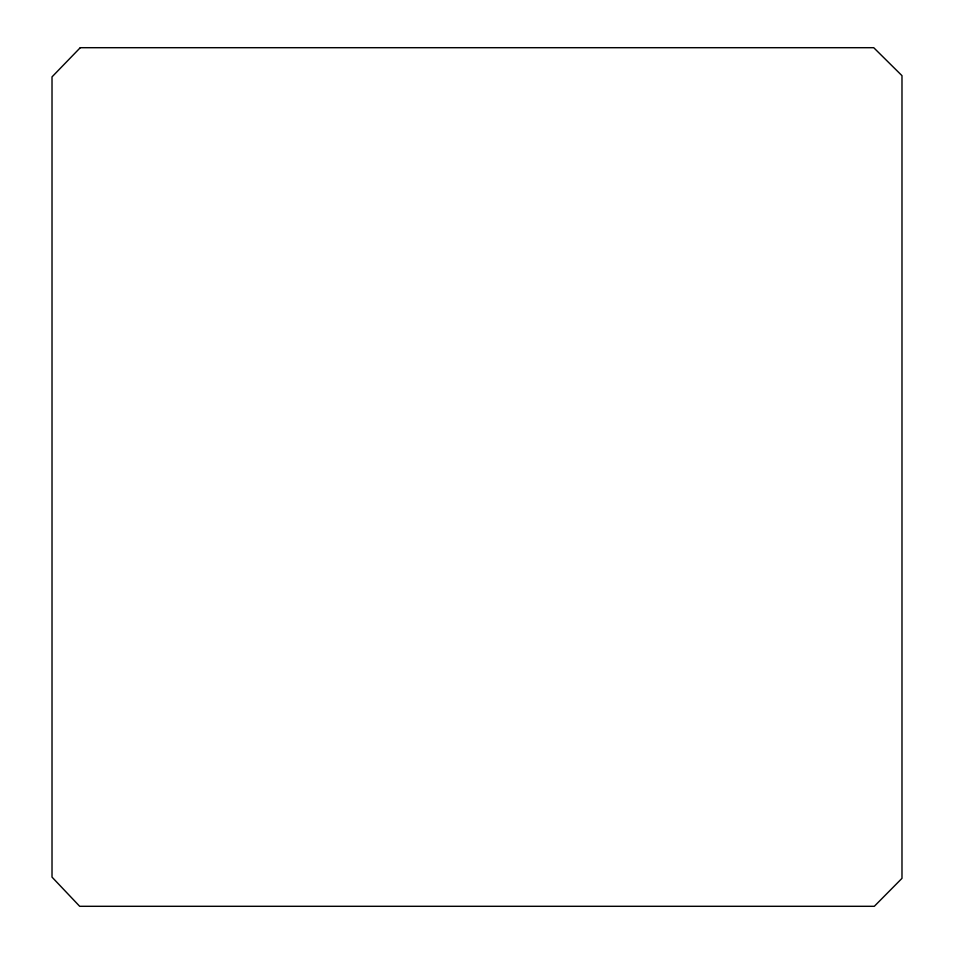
<?xml version="1.0" encoding="UTF-8"?>
<svg xmlns="http://www.w3.org/2000/svg" width="954" height="954" viewBox="0 0 954 954"><rect width="100%" height="100%" fill="white"/><g stroke="black" fill="none" stroke-linecap="round" stroke-linejoin="round"><path stroke-width="1.43" d="M80.267 47.7L52.017 76.88L52.017 877.12L79.683 906.3L874.317 906.3L901.983 878.336L901.983 75.664L873.733 47.7L80.267 47.7"/></g></svg>
